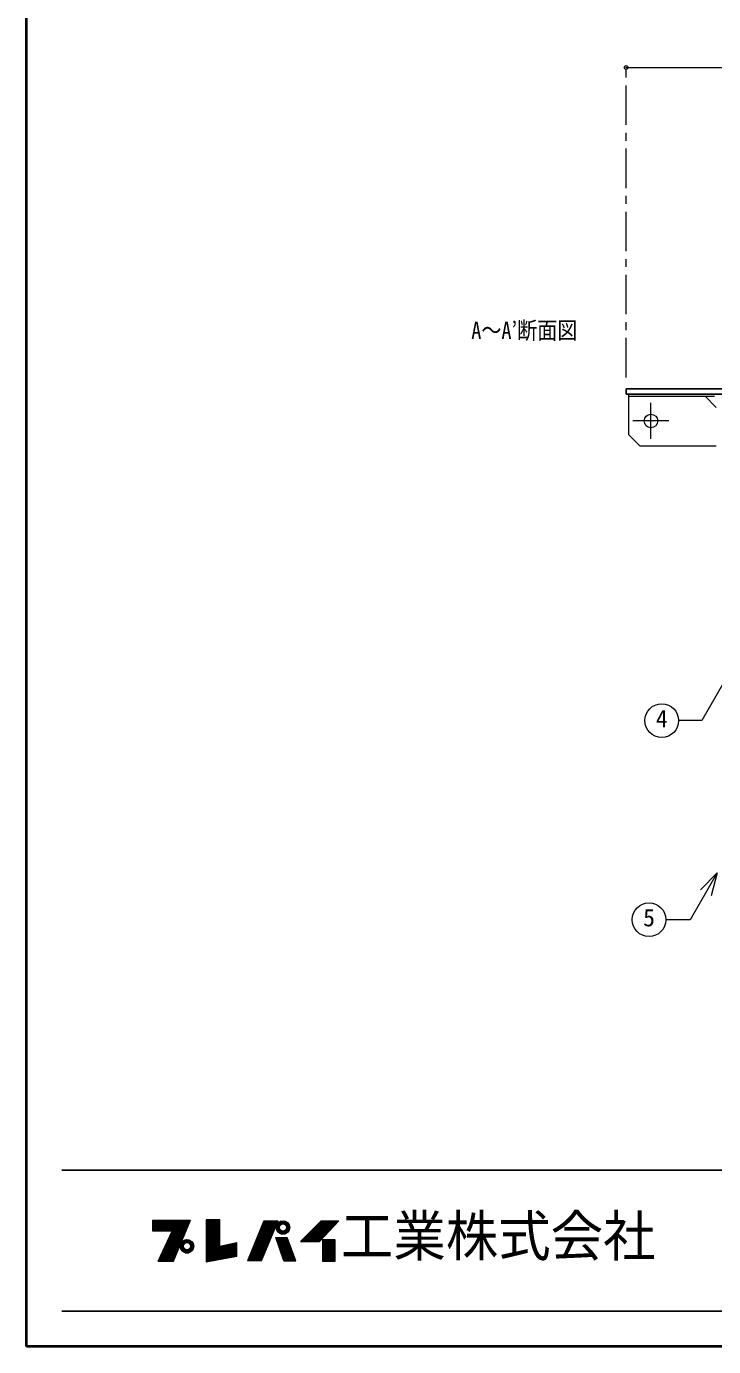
# Model space of a CAD drawing. Units: millimetres at full size, sheet at 1:7; details may follow other scales. Extents: x -1443 to 1392, y -927 to 1040.
# Drawn here: x -1443 to -832, y -927 to 245 of the extents above; entities that cross this region are included whole.
import ezdxf
from ezdxf.enums import TextEntityAlignment as Align

# ---------------------------------------------------------------- set-up
doc = ezdxf.new("R2010")
doc.units = ezdxf.units.MM
doc.header["$LTSCALE"] = 7
doc.header["$PDMODE"] = 32
doc.header["$PDSIZE"] = 3.5
doc.linetypes.add('CHAIN1', pattern=[8, 5, -1, 1, -1])
doc.layers.add('0-0_ﾚｲﾔ1', color=4, linetype='Continuous', lineweight=9)
doc.styles.add('ＭＳ ゴシック', font='')
doc.styles.get('ＭＳ ゴシック').set_extended_font_data('MS Gothic')

msp = doc.modelspace()

# ---------------------------------------------------------------- linework, layer by layer
at = {"layer": '0-0_ﾚｲﾔ1', "color": 1, "lineweight": 40}
for p, q in [((-1442.504, -926.609), (-1442.504, 1040.391)), ((1392.496, -926.609), (-1442.504, -926.609))]:
    msp.add_line(p, q, dxfattribs=at)
at = {"layer": '0-0_ﾚｲﾔ1', "linetype": 'CHAIN1'}
for p, q in [((-910.004, -66.609), (-910.004, 208.391)), ((-888.004, -121.209), (-888.004, -89.209)), ((-872.004, -105.209), (-904.004, -105.209))]:
    msp.add_line(p, q, dxfattribs=at)
at = {"layer": '0-0_ﾚｲﾔ1'}
for p, q in [((-910.004, 208.391), (-340.004, 208.391)), ((-840.004, -83.209), (-830.004, -93.209)), ((-898.004, -127.209), (-830.004, -127.209))]:
    msp.add_line(p, q, dxfattribs=at)
at = {"layer": '0-0_ﾚｲﾔ1', "color": 5, "lineweight": 25}
for p, q in [((-910.004, -76.609), (-910.004, -81.609)), ((-910.004, -76.609), (-823.895, -76.609)), ((-910.004, -81.609), (-821.937, -81.609))]:
    msp.add_line(p, q, dxfattribs=at)
at = {"layer": '0-0_ﾚｲﾔ1', "color": 7, "lineweight": 18}
for p, q in [((-829.243, -506.333), (-844.092, -521.182)), ((-829.243, -506.333), (-834.678, -526.617)), ((-1330.204, -814.749), (-1297.018, -814.749)), ((-1330.204, -815.043), (-1297.139, -815.043)), ((-1330.204, -815.484), (-1297.322, -815.484)), ((-1330.204, -815.925), (-1297.504, -815.925)), ((-1330.204, -816.366), (-1297.687, -816.366)), ((-1330.204, -816.954), (-1297.93, -816.954)), ((-1298.112, -817.395), (-1330.204, -817.395)), ((-1330.204, -817.836), (-1298.295, -817.836)), ((-1330.204, -818.277), (-1298.477, -818.277)), ((-1330.204, -818.718), (-1298.659, -818.718)), ((-1330.204, -819.159), (-1298.842, -819.159)), ((-1330.204, -819.453), (-1298.964, -819.453)), ((-1311.976, -850.911), (-1296.835, -814.308)), ((-1282.87, -814.161), (-1282.87, -851.352)), ((-1270.669, -814.161), (-1282.87, -814.161)), ((-1282.87, -814.749), (-1270.669, -814.749)), ((-1282.87, -815.043), (-1270.669, -815.043)), ((-1282.87, -815.484), (-1270.669, -815.484)), ((-1282.87, -815.925), (-1270.669, -815.925)), ((-1282.87, -816.366), (-1270.669, -816.366)), ((-1282.87, -816.954), (-1270.669, -816.954)), ((-1282.87, -817.395), (-1270.669, -817.395)), ((-1282.87, -817.836), (-1270.669, -817.836)), ((-1282.87, -818.277), (-1270.669, -818.277)), ((-1282.87, -818.718), (-1270.669, -818.718)), ((-1282.87, -819.159), (-1270.669, -819.159)), ((-1282.87, -819.453), (-1270.669, -819.453)), ((-1231.567, -814.896), (-1246.267, -850.617)), ((-1233.772, -850.617), (-1218.925, -814.896)), ((-1233.443, -819.453), (-1220.819, -819.453)), ((-1233.322, -819.159), (-1220.697, -819.159)), ((-1233.14, -818.718), (-1220.514, -818.718)), ((-1232.959, -818.277), (-1220.331, -818.277)), ((-1232.777, -817.836), (-1220.147, -817.836)), ((-1232.596, -817.395), (-1219.964, -817.395)), ((-1232.414, -816.954), (-1219.781, -816.954)), ((-1232.172, -816.366), (-1219.536, -816.366)), ((-1231.991, -815.925), (-1219.366, -815.925)), ((-1231.809, -815.484), (-1219.17, -815.484)), ((-1231.567, -814.896), (-1218.925, -814.896)), ((-1220.463, -819.6), (-1217.521, -819.6)), ((-1220.189, -818.718), (-1216.912, -818.718)), ((-1219.916, -818.13), (-1216.119, -818.13)), ((-1219.453, -817.395), (-1209.871, -817.395)), ((-1218.959, -816.807), (-1210.366, -816.807)), ((-1218.108, -816.072), (-1211.217, -816.072)), ((-1217.075, -815.484), (-1212.25, -815.484)), ((-1209.409, -818.13), (-1213.206, -818.13)), ((-1209.136, -818.718), (-1212.413, -818.718)), ((-1208.861, -819.6), (-1211.804, -819.6)), ((-1185.262, -819.453), (-1169.355, -819.453)), ((-1184.968, -819.159), (-1169.082, -819.159)), ((-1184.527, -818.718), (-1168.672, -818.718)), ((-1184.086, -818.277), (-1168.263, -818.277)), ((-1183.645, -817.836), (-1167.853, -817.836)), ((-1183.204, -817.395), (-1167.444, -817.395)), ((-1182.763, -816.954), (-1167.034, -816.954)), ((-1182.322, -833.418), (-1165.123, -814.896)), ((-1182.175, -816.366), (-1166.488, -816.366)), ((-1181.734, -815.925), (-1166.079, -815.925)), ((-1181.293, -815.484), (-1165.669, -815.484)), ((-1330.204, -820.041), (-1299.207, -820.041)), ((-1330.204, -820.482), (-1299.389, -820.482)), ((-1330.204, -820.923), (-1299.572, -820.923)), ((-1330.204, -821.364), (-1299.754, -821.364)), ((-1330.204, -821.805), (-1299.936, -821.805)), ((-1330.204, -822.246), (-1300.119, -822.246)), ((-1330.204, -822.687), (-1300.301, -822.687)), ((-1330.204, -823.128), (-1300.484, -823.128)), ((-1330.204, -823.569), (-1300.666, -823.569)), ((-1313.152, -824.157), (-1330.204, -824.157)), ((-1325.5, -850.911), (-1313.152, -824.157)), ((-1303.828, -831.213), (-1316.409, -831.213)), ((-1303.585, -830.625), (-1316.137, -830.625)), ((-1315.798, -829.89), (-1303.281, -829.89)), ((-1303.038, -829.302), (-1315.527, -829.302)), ((-1302.794, -828.714), (-1315.21, -828.714)), ((-1314.916, -827.979), (-1302.49, -827.979)), ((-1302.247, -827.391), (-1314.645, -827.391)), ((-1301.943, -826.656), (-1314.306, -826.656)), ((-1301.761, -826.215), (-1314.102, -826.215)), ((-1301.517, -825.627), (-1313.831, -825.627)), ((-1301.335, -825.186), (-1313.627, -825.186)), ((-1301.092, -824.598), (-1313.356, -824.598)), ((-1300.909, -824.157), (-1313.152, -824.157)), ((-1282.87, -820.041), (-1270.669, -820.041)), ((-1282.87, -820.482), (-1270.669, -820.482)), ((-1282.87, -820.923), (-1270.669, -820.923)), ((-1282.87, -821.364), (-1270.669, -821.364)), ((-1282.87, -821.805), (-1270.669, -821.805)), ((-1282.87, -822.246), (-1270.669, -822.246)), ((-1282.87, -822.687), (-1270.669, -822.687)), ((-1282.87, -823.128), (-1270.669, -823.128)), ((-1282.87, -823.569), (-1270.669, -823.569)), ((-1282.87, -824.157), (-1270.669, -824.157)), ((-1282.87, -824.598), (-1270.669, -824.598)), ((-1282.87, -825.186), (-1270.669, -825.186)), ((-1282.87, -825.627), (-1270.669, -825.627)), ((-1282.87, -826.215), (-1270.669, -826.215)), ((-1282.87, -826.656), (-1270.669, -826.656)), ((-1282.87, -827.391), (-1270.669, -827.391)), ((-1282.87, -827.979), (-1270.669, -827.979)), ((-1282.87, -828.714), (-1270.669, -828.714)), ((-1282.87, -829.302), (-1270.669, -829.302)), ((-1282.87, -829.89), (-1270.669, -829.89)), ((-1282.87, -830.625), (-1270.669, -830.625)), ((-1282.87, -831.213), (-1270.669, -831.213)), ((-1238.282, -831.213), (-1225.707, -831.213)), ((-1238.035, -830.625), (-1225.463, -830.625)), ((-1237.741, -829.89), (-1225.157, -829.89)), ((-1237.496, -829.302), (-1224.913, -829.302)), ((-1237.254, -828.714), (-1224.669, -828.714)), ((-1236.951, -827.979), (-1224.363, -827.979)), ((-1236.709, -827.391), (-1224.119, -827.391)), ((-1236.407, -826.656), (-1223.813, -826.656)), ((-1236.225, -826.215), (-1223.63, -826.215)), ((-1235.983, -825.627), (-1223.385, -825.627)), ((-1235.802, -825.186), (-1223.202, -825.186)), ((-1235.56, -824.598), (-1222.958, -824.598)), ((-1235.378, -824.157), (-1222.774, -824.157)), ((-1235.136, -823.569), (-1222.53, -823.569)), ((-1234.955, -823.128), (-1222.347, -823.128)), ((-1234.773, -822.687), (-1222.163, -822.687)), ((-1234.592, -822.246), (-1221.98, -822.246)), ((-1234.41, -821.805), (-1221.797, -821.805)), ((-1234.213, -821.364), (-1221.614, -821.364)), ((-1234.047, -820.923), (-1221.43, -820.923)), ((-1233.866, -820.482), (-1221.247, -820.482)), ((-1233.685, -820.041), (-1221.064, -820.041)), ((-1221.079, -829.89), (-1210.786, -829.89)), ((-1220.824, -830.625), (-1210.515, -830.625)), ((-1220.619, -831.213), (-1210.298, -831.213)), ((-1220.612, -820.923), (-1217.812, -820.923)), ((-1220.583, -820.335), (-1217.757, -820.335)), ((-1220.567, -821.658), (-1217.725, -821.658)), ((-1220.428, -822.393), (-1217.448, -822.393)), ((-1220.189, -823.128), (-1216.912, -823.128)), ((-1219.835, -823.863), (-1215.793, -823.863)), ((-1219.342, -824.598), (-1209.983, -824.598)), ((-1218.813, -825.186), (-1210.511, -825.186)), ((-1217.651, -826.068), (-1211.674, -826.068)), ((-1216.255, -826.656), (-1213.07, -826.656)), ((-1209.489, -823.863), (-1213.531, -823.863)), ((-1209.136, -823.128), (-1212.413, -823.128)), ((-1208.897, -822.393), (-1211.876, -822.393)), ((-1208.758, -821.658), (-1211.599, -821.658)), ((-1208.741, -820.335), (-1211.568, -820.335)), ((-1211.512, -820.923), (-1208.712, -820.923)), ((-1203.196, -850.47), (-1210.84, -829.743)), ((-1197.022, -831.213), (-1180.275, -831.213)), ((-1196.434, -830.625), (-1179.729, -830.625)), ((-1195.699, -829.89), (-1179.046, -829.89)), ((-1195.111, -829.302), (-1178.5, -829.302)), ((-1194.523, -828.714), (-1177.954, -828.714)), ((-1193.788, -827.979), (-1177.272, -827.979)), ((-1193.2, -827.391), (-1176.726, -827.391)), ((-1192.465, -826.656), (-1176.043, -826.656)), ((-1192.024, -826.215), (-1175.634, -826.215)), ((-1191.436, -825.627), (-1175.088, -825.627)), ((-1190.995, -825.186), (-1174.678, -825.186)), ((-1190.407, -824.598), (-1174.132, -824.598)), ((-1189.966, -824.157), (-1173.723, -824.157)), ((-1189.378, -823.569), (-1173.177, -823.569)), ((-1188.937, -823.128), (-1172.767, -823.128)), ((-1188.496, -822.687), (-1172.358, -822.687)), ((-1188.055, -822.246), (-1171.948, -822.246)), ((-1187.614, -821.805), (-1171.539, -821.805)), ((-1187.173, -821.364), (-1171.129, -821.364)), ((-1186.732, -820.923), (-1170.72, -820.923)), ((-1186.291, -820.482), (-1170.268, -820.482)), ((-1185.85, -820.041), (-1169.901, -820.041)), ((-1308.814, -843.267), (-1321.972, -843.267)), ((-1308.51, -842.532), (-1321.633, -842.532)), ((-1308.206, -841.797), (-1321.294, -841.797)), ((-1307.963, -841.209), (-1321.022, -841.209)), ((-1307.659, -840.474), (-1320.683, -840.474)), ((-1307.355, -839.739), (-1320.344, -839.739)), ((-1306.99, -838.857), (-1319.914, -838.857)), ((-1306.747, -838.269), (-1319.665, -838.269)), ((-1306.443, -837.534), (-1319.326, -837.534)), ((-1319.055, -836.946), (-1306.2, -836.946)), ((-1305.896, -836.211), (-1318.716, -836.211)), ((-1305.531, -835.329), (-1318.309, -835.329)), ((-1305.227, -834.594), (-1317.969, -834.594)), ((-1304.983, -834.006), (-1317.698, -834.006)), ((-1304.679, -833.271), (-1317.359, -833.271)), ((-1317.087, -832.683), (-1304.436, -832.683)), ((-1304.132, -831.948), (-1316.748, -831.948)), ((-1305.872, -837.534), (-1303.072, -837.534)), ((-1305.843, -836.946), (-1303.017, -836.946)), ((-1305.827, -838.269), (-1302.985, -838.269)), ((-1305.723, -836.211), (-1302.781, -836.211)), ((-1305.723, -838.857), (-1302.781, -838.857)), ((-1305.449, -835.329), (-1302.172, -835.329)), ((-1305.449, -839.739), (-1302.172, -839.739)), ((-1305.095, -834.594), (-1301.053, -834.594)), ((-1305.095, -840.474), (-1301.053, -840.474)), ((-1304.713, -834.006), (-1295.131, -834.006)), ((-1304.602, -841.209), (-1295.243, -841.209)), ((-1304.073, -833.271), (-1295.771, -833.271)), ((-1304.073, -841.797), (-1295.771, -841.797)), ((-1303.368, -832.683), (-1296.477, -832.683)), ((-1303.151, -842.532), (-1296.694, -842.532)), ((-1301.971, -831.948), (-1297.873, -831.948)), ((-1301.514, -843.267), (-1298.33, -843.267)), ((-1294.749, -834.594), (-1298.791, -834.594)), ((-1294.749, -840.474), (-1298.791, -840.474)), ((-1294.396, -835.329), (-1297.673, -835.329)), ((-1294.396, -839.739), (-1297.673, -839.739)), ((-1294.121, -836.211), (-1297.064, -836.211)), ((-1294.121, -838.857), (-1297.064, -838.857)), ((-1294.018, -838.269), (-1296.859, -838.269)), ((-1294.001, -836.946), (-1296.828, -836.946)), ((-1296.772, -837.534), (-1293.972, -837.534)), ((-1282.87, -831.948), (-1270.669, -831.948)), ((-1282.87, -832.683), (-1270.669, -832.683)), ((-1282.87, -833.271), (-1270.669, -833.271)), ((-1282.87, -834.006), (-1270.669, -834.006)), ((-1282.87, -834.594), (-1270.669, -834.594)), ((-1282.87, -835.329), (-1270.669, -835.329)), ((-1282.87, -836.211), (-1270.669, -836.211)), ((-1282.87, -836.946), (-1270.669, -836.946)), ((-1282.87, -837.534), (-1270.669, -837.534)), ((-1282.87, -838.269), (-1255.528, -838.269)), ((-1282.87, -838.857), (-1255.528, -838.857)), ((-1282.87, -839.739), (-1255.528, -839.739)), ((-1282.87, -840.474), (-1255.528, -840.474)), ((-1282.87, -841.209), (-1255.528, -841.209)), ((-1282.87, -841.797), (-1255.528, -841.797)), ((-1282.87, -842.532), (-1255.528, -842.532)), ((-1282.87, -843.267), (-1255.528, -843.267)), ((-1255.528, -837.534), (-1269.353, -837.534)), ((-1255.528, -836.946), (-1266.719, -836.946)), ((-1255.528, -836.211), (-1263.428, -836.211)), ((-1255.528, -835.329), (-1259.478, -835.329)), ((-1243.243, -843.267), (-1230.717, -843.267)), ((-1242.94, -842.532), (-1230.412, -842.532)), ((-1242.638, -841.797), (-1230.106, -841.797)), ((-1242.396, -841.209), (-1229.862, -841.209)), ((-1242.093, -840.474), (-1229.556, -840.474)), ((-1241.791, -839.739), (-1229.251, -839.739)), ((-1241.428, -838.857), (-1228.884, -838.857)), ((-1241.186, -838.269), (-1228.64, -838.269)), ((-1240.883, -837.534), (-1228.333, -837.534)), ((-1240.641, -836.946), (-1228.09, -836.946)), ((-1240.339, -836.211), (-1227.785, -836.211)), ((-1239.976, -835.329), (-1227.418, -835.329)), ((-1239.673, -834.594), (-1227.112, -834.594)), ((-1239.431, -834.006), (-1226.868, -834.006)), ((-1239.129, -833.271), (-1226.563, -833.271)), ((-1238.887, -832.683), (-1226.318, -832.683)), ((-1238.585, -831.948), (-1226.013, -831.948)), ((-1220.364, -831.948), (-1210.027, -831.948)), ((-1220.109, -832.683), (-1209.756, -832.683)), ((-1219.904, -833.271), (-1209.539, -833.271)), ((-1219.649, -834.006), (-1209.268, -834.006)), ((-1219.444, -834.594), (-1209.051, -834.594)), ((-1219.189, -835.329), (-1208.78, -835.329)), ((-1218.883, -836.211), (-1208.455, -836.211)), ((-1218.627, -836.946), (-1208.184, -836.946)), ((-1218.423, -837.534), (-1207.967, -837.534)), ((-1218.167, -838.269), (-1207.696, -838.269)), ((-1217.963, -838.857), (-1207.479, -838.857)), ((-1217.656, -839.739), (-1207.154, -839.739)), ((-1217.401, -840.474), (-1206.883, -840.474)), ((-1217.161, -841.209), (-1206.612, -841.209)), ((-1216.941, -841.797), (-1206.395, -841.797)), ((-1216.686, -842.532), (-1206.124, -842.532)), ((-1216.43, -843.267), (-1205.853, -843.267)), ((-1199.227, -833.418), (-1182.322, -833.418)), ((-1198.492, -832.683), (-1181.64, -832.683)), ((-1197.757, -831.948), (-1180.957, -831.948)), ((-1179.676, -832.683), (-1168.504, -832.683)), ((-1179.676, -833.271), (-1168.504, -833.271)), ((-1179.676, -834.006), (-1168.504, -834.006)), ((-1179.676, -834.594), (-1168.504, -834.594)), ((-1179.676, -835.329), (-1168.504, -835.329)), ((-1179.676, -836.211), (-1168.504, -836.211)), ((-1179.676, -836.946), (-1168.504, -836.946)), ((-1179.676, -837.534), (-1168.504, -837.534)), ((-1179.676, -838.269), (-1168.504, -838.269)), ((-1179.676, -838.857), (-1168.504, -838.857)), ((-1179.676, -839.739), (-1168.504, -839.739)), ((-1179.676, -840.474), (-1168.504, -840.474)), ((-1179.676, -841.209), (-1168.504, -841.209)), ((-1179.676, -841.797), (-1168.504, -841.797)), ((-1179.676, -842.532), (-1168.504, -842.532)), ((-1179.676, -843.267), (-1168.504, -843.267)), ((-1325.5, -850.911), (-1311.976, -850.911)), ((-1311.672, -850.176), (-1325.161, -850.176)), ((-1311.307, -849.294), (-1324.754, -849.294)), ((-1311.003, -848.559), (-1324.415, -848.559)), ((-1310.699, -847.824), (-1324.075, -847.824)), ((-1310.334, -846.942), (-1323.668, -846.942)), ((-1310.03, -846.207), (-1323.329, -846.207)), ((-1309.666, -845.325), (-1322.922, -845.325)), ((-1309.422, -844.737), (-1322.651, -844.737)), ((-1309.118, -844.002), (-1322.311, -844.002)), ((-1282.87, -844.002), (-1255.528, -844.002)), ((-1282.87, -844.737), (-1255.528, -844.737)), ((-1282.87, -845.325), (-1255.528, -845.325)), ((-1282.87, -846.207), (-1255.528, -846.207)), ((-1282.87, -846.942), (-1258.745, -846.942)), ((-1282.87, -847.824), (-1263.57, -847.824)), ((-1282.87, -848.559), (-1267.591, -848.559)), ((-1282.87, -849.294), (-1271.612, -849.294)), ((-1282.87, -850.176), (-1276.437, -850.176)), ((-1233.772, -850.617), (-1246.267, -850.617)), ((-1246.086, -850.176), (-1233.589, -850.176)), ((-1245.723, -849.294), (-1233.222, -849.294)), ((-1245.42, -848.559), (-1232.917, -848.559)), ((-1245.118, -847.824), (-1232.611, -847.824)), ((-1244.755, -846.942), (-1232.245, -846.942)), ((-1244.452, -846.207), (-1231.939, -846.207)), ((-1244.089, -845.325), (-1231.573, -845.325)), ((-1243.847, -844.737), (-1231.328, -844.737)), ((-1243.545, -844.002), (-1231.023, -844.002)), ((-1216.175, -844.002), (-1205.582, -844.002)), ((-1215.92, -844.737), (-1205.311, -844.737)), ((-1215.715, -845.325), (-1205.094, -845.325)), ((-1215.409, -846.207), (-1204.768, -846.207)), ((-1215.103, -846.942), (-1204.497, -846.942)), ((-1214.847, -847.824), (-1204.172, -847.824)), ((-1214.591, -848.559), (-1203.901, -848.559)), ((-1214.336, -849.294), (-1203.63, -849.294)), ((-1214.029, -850.176), (-1203.305, -850.176)), ((-1213.927, -850.47), (-1203.196, -850.47)), ((-1179.676, -844.002), (-1168.504, -844.002)), ((-1179.676, -844.737), (-1168.504, -844.737)), ((-1179.676, -845.325), (-1168.504, -845.325)), ((-1179.676, -846.207), (-1168.504, -846.207)), ((-1179.676, -846.942), (-1168.504, -846.942)), ((-1179.676, -847.824), (-1168.504, -847.824)), ((-1179.676, -848.559), (-1168.504, -848.559)), ((-1179.676, -849.294), (-1168.504, -849.294)), ((-1179.676, -850.176), (-1168.504, -850.176))]:
    msp.add_line(p, q, dxfattribs=at)
at = {"layer": '0-0_ﾚｲﾔ1', "color": 6, "lineweight": 25}
for p, q in [((-1411.004, -770.109), (1360.996, -770.109)), ((1360.996, -895.109), (-1411.004, -895.109))]:
    msp.add_line(p, q, dxfattribs=at)
at = {"layer": '0-0_ﾚｲﾔ1', "color": 7, "lineweight": 18}
for points in [[(-908.004, -81.609), (-908.004, -83.209), (-831.604, -83.209)], [(-809.923, -314.103), (-842.867, -371.164), (-863.411, -371.164)], [(-829.243, -506.333), (-853.19, -547.81), (-874.704, -547.81)], [(-1330.204, -824.157), (-1330.204, -814.308), (-1296.835, -814.308)], [(-1282.87, -851.352), (-1255.528, -846.354), (-1255.528, -834.447), (-1270.669, -837.828), (-1270.669, -814.161)], [(-1199.227, -833.418), (-1180.705, -814.896), (-1165.123, -814.896)], [(-1213.927, -850.47), (-1221.13, -829.743), (-1210.84, -829.743)]]:
    msp.add_lwpolyline(points, dxfattribs=at)
at = {"layer": '0-0_ﾚｲﾔ1'}
msp.add_lwpolyline([(-908.004, -83.209), (-908.004, -117.209), (-898.004, -127.209)], dxfattribs=at)
at = {"layer": '0-0_ﾚｲﾔ1', "color": 7, "lineweight": 18}
msp.add_lwpolyline([(-1179.676, -831.948), (-1179.676, -850.911), (-1168.504, -850.911), (-1168.504, -831.948)], close=True, dxfattribs=at)
at = {"layer": '0-0_ﾚｲﾔ1'}
msp.add_circle((-888.004, -105.209), 6, dxfattribs=at)
at = {"layer": '0-0_ﾚｲﾔ1', "color": 7, "lineweight": 18}
for centre, radius in [((-878.411, -371.164), 15), ((-889.704, -547.81), 15), ((-1214.662, -820.923), 5.95), ((-1214.662, -820.923), 3.15), ((-1299.922, -837.534), 5.95), ((-1299.922, -837.534), 3.15)]:
    msp.add_circle(centre, radius, dxfattribs=at)
at = {"layer": '0-0_ﾚｲﾔ1'}
msp.add_point((-910.004, 208.391), dxfattribs=at)

# ---------------------------------------------------------------- texts
at = {"layer": '0-0_ﾚｲﾔ1', "color": 7, "style": 'ＭＳ ゴシック'}
for s, height, width, p in [('A～A’断面図', 15.4, 0.85, (-1047.504, -37.109)), ('工業株式会社', 35.92, 0.95, (-1163.254, -857.109))]:
    msp.add_text(s, height=height, dxfattribs=dict(at, width=width)).set_placement(p, align=Align.BOTTOM_LEFT)
for s, p in [('4', (-883.661, -381.664)), ('5', (-894.954, -558.31))]:
    msp.add_text(s, height=15.4, dxfattribs=at).set_placement(p, align=Align.BOTTOM_LEFT)

doc.saveas('drawing.dxf')
